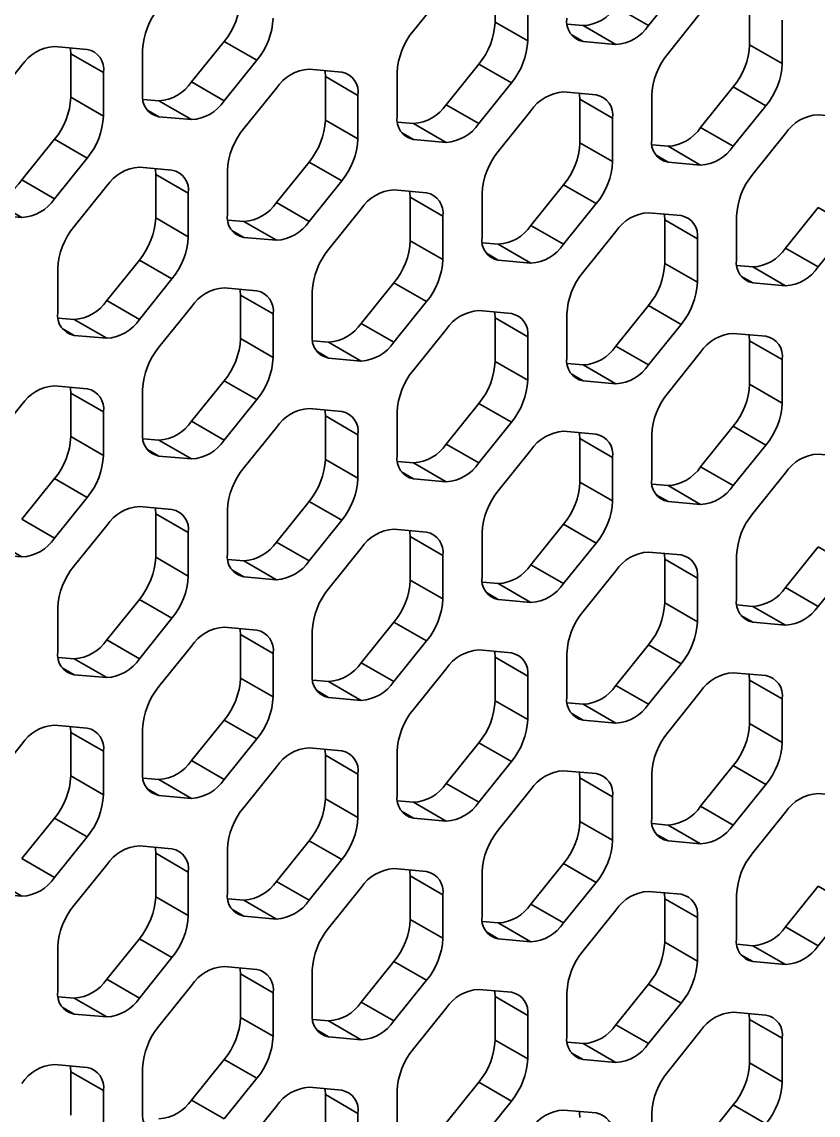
# Model space of a CAD drawing. Header units: millimetres. Extents: x 10 to 515, y -34 to 231.
# Drawn here: x 54.247 to 57.122, y 60.25 to 64.199 of the extents above; entities that cross this region are included whole.
import ezdxf

# ---------------------------------------------------------------- set-up
doc = ezdxf.new("R2010")
doc.units = ezdxf.units.MM

msp = doc.modelspace()

# ---------------------------------------------------------------- linework, layer by layer
at = {"color": 7, "linetype": 'Continuous', "lineweight": 35}
for p, q in [((55.955572, 64.355044), (55.955572, 64.197901)), ((56.509472, 64.185164), (56.627323, 64.331769)), ((55.778795, 64.313354), (55.660944, 64.166749)), ((56.073423, 64.129867), (56.073423, 64.28701)), ((56.391621, 64.253198), (56.509472, 64.185164)), ((56.87481, 64.27285), (56.87481, 64.115707)), ((56.698034, 64.231161), (56.580183, 64.084555)), ((55.955572, 64.197901), (56.073423, 64.129867)), ((56.27377, 64.185164), (56.216411, 64.190292)), ((56.27377, 64.185164), (56.391621, 64.11713)), ((56.992662, 64.047673), (56.992662, 64.204816)), ((54.977407, 64.12822), (54.859556, 63.981614)), ((54.977407, 64.12822), (55.095258, 64.060186)), ((56.27377, 64.127667), (56.391621, 64.11713)), ((54.482433, 64.099268), (54.364581, 64.109805)), ((54.682779, 64.097068), (54.682779, 63.939925)), ((56.87481, 64.115707), (56.992662, 64.047673)), ((54.423507, 64.083461), (54.541358, 64.015427)), ((54.423507, 64.083461), (54.423507, 63.926318)), ((54.977407, 63.91358), (55.095258, 64.060186)), ((54.24673, 64.041771), (54.128879, 63.895166)), ((54.541358, 63.858284), (54.541358, 64.015427)), ((55.401671, 64.017074), (55.28382, 64.027612)), ((55.602018, 64.014874), (55.602018, 63.857731)), ((55.896646, 64.046026), (55.778795, 63.899421)), ((55.896646, 64.046026), (56.014497, 63.977992)), ((54.859556, 63.981614), (54.977407, 63.91358)), ((55.342746, 64.001267), (55.460597, 63.933233)), ((55.342746, 64.001267), (55.342746, 63.844124)), ((55.896646, 63.831387), (56.014497, 63.977992)), ((55.165969, 63.959578), (55.048118, 63.812972)), ((55.460597, 63.77609), (55.460597, 63.933233)), ((56.32091, 63.93488), (56.203059, 63.945418)), ((56.521257, 63.93268), (56.521257, 63.775537)), ((56.815885, 63.963833), (56.698034, 63.817227)), ((56.815885, 63.963833), (56.933736, 63.895799)), ((54.423507, 63.926318), (54.541358, 63.858284)), ((54.741705, 63.91358), (54.684347, 63.918709)), ((54.741705, 63.91358), (54.859556, 63.845546)), ((55.778795, 63.899421), (55.896646, 63.831387)), ((56.261985, 63.919074), (56.379836, 63.85104)), ((56.261985, 63.919074), (56.261985, 63.76193)), ((56.815885, 63.749193), (56.933736, 63.895799)), ((54.741705, 63.856084), (54.859556, 63.845546)), ((56.085208, 63.877384), (55.967357, 63.730778)), ((57.240149, 63.852686), (57.122298, 63.863224)), ((55.342746, 63.844124), (55.460597, 63.77609)), ((55.660944, 63.831387), (55.603585, 63.836515)), ((55.660944, 63.831387), (55.778795, 63.763353)), ((56.379836, 63.693896), (56.379836, 63.85104)), ((56.698034, 63.817227), (56.815885, 63.749193)), ((54.364581, 63.774443), (54.24673, 63.627838)), ((54.364581, 63.774443), (54.482433, 63.706409)), ((55.660944, 63.77389), (55.778795, 63.763353)), ((57.004447, 63.79519), (56.886596, 63.648584)), ((56.261985, 63.76193), (56.379836, 63.693896)), ((56.580183, 63.749193), (56.522824, 63.754322)), ((56.580183, 63.749193), (56.698034, 63.681159)), ((54.364581, 63.559804), (54.482433, 63.706409)), ((54.788845, 63.663297), (54.670994, 63.673835)), ((54.989192, 63.661097), (54.989192, 63.503954)), ((55.28382, 63.69225), (55.165969, 63.545644)), ((55.28382, 63.69225), (55.401671, 63.624216)), ((56.580183, 63.691697), (56.698034, 63.681159)), ((54.24673, 63.627838), (54.364581, 63.559804)), ((54.72992, 63.647491), (54.847771, 63.579457)), ((54.72992, 63.647491), (54.72992, 63.490347)), ((55.28382, 63.47761), (55.401671, 63.624216)), ((54.553143, 63.605801), (54.435292, 63.459195)), ((54.847771, 63.422313), (54.847771, 63.579457)), ((55.708084, 63.581103), (55.590233, 63.591641)), ((55.908431, 63.578904), (55.908431, 63.42176)), ((56.203059, 63.610056), (56.085208, 63.46345)), ((56.203059, 63.610056), (56.32091, 63.542022)), ((54.128879, 63.559804), (54.24673, 63.49177)), ((55.165969, 63.545644), (55.28382, 63.47761)), ((55.649159, 63.565297), (55.76701, 63.497263)), ((55.649159, 63.565297), (55.649159, 63.408153)), ((56.203059, 63.395416), (56.32091, 63.542022)), ((54.128879, 63.502307), (54.24673, 63.49177)), ((55.472382, 63.523607), (55.354531, 63.377001)), ((55.76701, 63.340119), (55.76701, 63.497263)), ((56.627323, 63.498909), (56.509472, 63.509447)), ((56.82767, 63.49671), (56.82767, 63.339566)), ((57.122298, 63.527862), (57.004447, 63.381256)), ((57.122298, 63.527862), (57.240149, 63.459828)), ((54.72992, 63.490347), (54.847771, 63.422313)), ((55.048118, 63.47761), (54.99076, 63.482739)), ((55.048118, 63.47761), (55.165969, 63.409576)), ((56.085208, 63.46345), (56.203059, 63.395416)), ((56.568398, 63.483103), (56.686249, 63.415069)), ((56.568398, 63.483103), (56.568398, 63.32596)), ((57.122298, 63.313222), (57.240149, 63.459828)), ((55.048118, 63.420113), (55.165969, 63.409576)), ((56.391621, 63.441413), (56.27377, 63.294807)), ((55.649159, 63.408153), (55.76701, 63.340119)), ((55.967357, 63.395416), (55.909998, 63.400545)), ((55.967357, 63.395416), (56.085208, 63.327382)), ((56.686249, 63.257926), (56.686249, 63.415069)), ((57.004447, 63.381256), (57.122298, 63.313222)), ((54.670994, 63.338473), (54.553143, 63.191867)), ((54.670994, 63.338473), (54.788845, 63.270439)), ((55.967357, 63.33792), (56.085208, 63.327382)), ((54.376367, 63.307321), (54.376367, 63.150177)), ((56.568398, 63.32596), (56.686249, 63.257926)), ((56.886596, 63.313222), (56.829237, 63.318351)), ((56.886596, 63.313222), (57.004447, 63.245188)), ((54.670994, 63.123833), (54.788845, 63.270439)), ((55.095258, 63.227326), (54.977407, 63.237864)), ((55.295605, 63.225127), (55.295605, 63.067983)), ((55.590233, 63.256279), (55.472382, 63.109673)), ((55.590233, 63.256279), (55.708084, 63.188245)), ((56.886596, 63.255726), (57.004447, 63.245188)), ((54.553143, 63.191867), (54.670994, 63.123833)), ((55.036333, 63.21152), (55.154184, 63.143486)), ((55.036333, 63.21152), (55.036333, 63.054377)), ((55.590233, 63.041639), (55.708084, 63.188245)), ((54.859556, 63.16983), (54.741705, 63.023224)), ((55.154184, 62.986343), (55.154184, 63.143486)), ((56.014497, 63.145133), (55.896646, 63.15567)), ((56.214844, 63.142933), (56.214844, 62.98579)), ((56.509472, 63.174085), (56.391621, 63.027479)), ((56.509472, 63.174085), (56.627323, 63.106051)), ((54.435292, 63.123833), (54.377934, 63.128962)), ((54.435292, 63.123833), (54.553143, 63.055799)), ((55.472382, 63.109673), (55.590233, 63.041639)), ((55.955572, 63.129326), (56.073423, 63.061292)), ((55.955572, 63.129326), (55.955572, 62.972183)), ((56.509472, 62.959445), (56.627323, 63.106051)), ((54.435292, 63.066337), (54.553143, 63.055799)), ((55.778795, 63.087636), (55.660944, 62.941031)), ((56.933736, 63.062939), (56.815885, 63.073476)), ((55.036333, 63.054377), (55.154184, 62.986343)), ((55.354531, 63.041639), (55.297173, 63.046768)), ((55.354531, 63.041639), (55.472382, 62.973605)), ((56.073423, 62.904149), (56.073423, 63.061292)), ((56.391621, 63.027479), (56.509472, 62.959445)), ((56.87481, 63.047132), (56.992662, 62.979098)), ((56.87481, 63.047132), (56.87481, 62.889989)), ((55.354531, 62.984143), (55.472382, 62.973605)), ((56.698034, 63.005442), (56.580183, 62.858837)), ((55.955572, 62.972183), (56.073423, 62.904149)), ((56.27377, 62.959445), (56.216411, 62.964574)), ((56.27377, 62.959445), (56.391621, 62.891411)), ((56.992662, 62.821955), (56.992662, 62.979098)), ((54.482433, 62.87355), (54.364581, 62.884087)), ((54.682779, 62.87135), (54.682779, 62.714206)), ((54.977407, 62.902502), (54.859556, 62.755896)), ((54.977407, 62.902502), (55.095258, 62.834468)), ((56.27377, 62.901949), (56.391621, 62.891411)), ((56.87481, 62.889989), (56.992662, 62.821955)), ((54.423507, 62.857743), (54.541358, 62.789709)), ((54.423507, 62.857743), (54.423507, 62.7006)), ((54.977407, 62.687862), (55.095258, 62.834468)), ((54.24673, 62.816053), (54.128879, 62.669448)), ((54.541358, 62.632566), (54.541358, 62.789709)), ((55.401671, 62.791356), (55.28382, 62.801893)), ((55.602018, 62.789156), (55.602018, 62.632013)), ((55.896646, 62.820308), (55.778795, 62.673703)), ((55.896646, 62.820308), (56.014497, 62.752274)), ((54.859556, 62.755896), (54.977407, 62.687862)), ((55.342746, 62.775549), (55.460597, 62.707515)), ((55.342746, 62.775549), (55.342746, 62.618406)), ((55.896646, 62.605669), (56.014497, 62.752274)), ((55.165969, 62.733859), (55.048118, 62.587254)), ((55.460597, 62.550372), (55.460597, 62.707515)), ((56.32091, 62.709162), (56.203059, 62.7197)), ((56.521257, 62.706962), (56.521257, 62.549819)), ((56.815885, 62.738114), (56.698034, 62.591509)), ((56.815885, 62.738114), (56.933736, 62.67008)), ((54.423507, 62.7006), (54.541358, 62.632566)), ((54.741705, 62.687862), (54.684347, 62.692991)), ((54.741705, 62.687862), (54.859556, 62.619828)), ((55.778795, 62.673703), (55.896646, 62.605669)), ((56.261985, 62.693355), (56.379836, 62.625321)), ((56.261985, 62.693355), (56.261985, 62.536212)), ((56.815885, 62.523475), (56.933736, 62.67008)), ((54.741705, 62.630366), (54.859556, 62.619828)), ((56.085208, 62.651666), (55.967357, 62.50506)), ((57.240149, 62.626968), (57.122298, 62.637506)), ((55.342746, 62.618406), (55.460597, 62.550372)), ((55.660944, 62.605669), (55.603585, 62.610797)), ((55.660944, 62.605669), (55.778795, 62.537635)), ((56.379836, 62.468178), (56.379836, 62.625321)), ((56.698034, 62.591509), (56.815885, 62.523475)), ((54.364581, 62.548725), (54.24673, 62.402119)), ((54.364581, 62.548725), (54.482433, 62.480691)), ((55.660944, 62.548172), (55.778795, 62.537635)), ((57.004447, 62.569472), (56.886596, 62.422866)), ((56.261985, 62.536212), (56.379836, 62.468178)), ((56.580183, 62.523475), (56.522824, 62.528603)), ((56.580183, 62.523475), (56.698034, 62.455441)), ((54.364581, 62.334085), (54.482433, 62.480691)), ((54.788845, 62.437579), (54.670994, 62.448117)), ((54.989192, 62.435379), (54.989192, 62.278236)), ((55.28382, 62.466531), (55.165969, 62.319926)), ((55.28382, 62.466531), (55.401671, 62.398497)), ((56.580183, 62.465978), (56.698034, 62.455441)), ((54.24673, 62.402119), (54.364581, 62.334085)), ((54.72992, 62.421772), (54.847771, 62.353738)), ((54.72992, 62.421772), (54.72992, 62.264629)), ((55.28382, 62.251892), (55.401671, 62.398497)), ((54.553143, 62.380083), (54.435292, 62.233477)), ((54.847771, 62.196595), (54.847771, 62.353738)), ((55.708084, 62.355385), (55.590233, 62.365923)), ((55.908431, 62.353185), (55.908431, 62.196042)), ((56.203059, 62.384338), (56.085208, 62.237732)), ((56.203059, 62.384338), (56.32091, 62.316304)), ((54.128879, 62.334085), (54.24673, 62.266051)), ((55.165969, 62.319926), (55.28382, 62.251892)), ((55.649159, 62.339579), (55.76701, 62.271545)), ((55.649159, 62.339579), (55.649159, 62.182435)), ((56.203059, 62.169698), (56.32091, 62.316304)), ((54.128879, 62.276589), (54.24673, 62.266051)), ((55.472382, 62.297889), (55.354531, 62.151283)), ((56.627323, 62.273191), (56.509472, 62.283729)), ((57.122298, 62.302144), (57.004447, 62.155538)), ((57.122298, 62.302144), (57.240149, 62.23411)), ((54.72992, 62.264629), (54.847771, 62.196595)), ((55.048118, 62.251892), (54.99076, 62.25702)), ((55.048118, 62.251892), (55.165969, 62.183858)), ((55.76701, 62.114401), (55.76701, 62.271545)), ((56.085208, 62.237732), (56.203059, 62.169698)), ((56.568398, 62.257385), (56.686249, 62.189351)), ((56.568398, 62.257385), (56.568398, 62.100241)), ((56.82767, 62.270992), (56.82767, 62.113848)), ((57.122298, 62.087504), (57.240149, 62.23411)), ((55.048118, 62.194395), (55.165969, 62.183858)), ((56.391621, 62.215695), (56.27377, 62.069089)), ((55.649159, 62.182435), (55.76701, 62.114401)), ((55.967357, 62.169698), (55.909998, 62.174827)), ((55.967357, 62.169698), (56.085208, 62.101664)), ((56.686249, 62.032207), (56.686249, 62.189351)), ((57.004447, 62.155538), (57.122298, 62.087504)), ((54.376367, 62.081602), (54.376367, 61.924459)), ((54.670994, 62.112755), (54.553143, 61.966149)), ((54.670994, 62.112755), (54.788845, 62.044721)), ((55.967357, 62.112202), (56.085208, 62.101664)), ((56.568398, 62.100241), (56.686249, 62.032207)), ((56.886596, 62.087504), (56.829237, 62.092633)), ((56.886596, 62.087504), (57.004447, 62.01947)), ((54.670994, 61.898115), (54.788845, 62.044721)), ((55.095258, 62.001608), (54.977407, 62.012146)), ((55.295605, 61.999409), (55.295605, 61.842265)), ((55.590233, 62.030561), (55.472382, 61.883955)), ((55.590233, 62.030561), (55.708084, 61.962527)), ((56.886596, 62.030008), (57.004447, 62.01947)), ((54.553143, 61.966149), (54.670994, 61.898115)), ((55.036333, 61.985802), (55.154184, 61.917768)), ((55.036333, 61.985802), (55.036333, 61.828658)), ((55.590233, 61.815921), (55.708084, 61.962527)), ((54.859556, 61.944112), (54.741705, 61.797506)), ((55.154184, 61.760624), (55.154184, 61.917768)), ((56.014497, 61.919414), (55.896646, 61.929952)), ((56.214844, 61.917215), (56.214844, 61.760071)), ((56.509472, 61.948367), (56.391621, 61.801761)), ((56.509472, 61.948367), (56.627323, 61.880333)), ((54.435292, 61.898115), (54.377934, 61.903244)), ((54.435292, 61.898115), (54.553143, 61.830081)), ((55.472382, 61.883955), (55.590233, 61.815921)), ((55.955572, 61.903608), (56.073423, 61.835574)), ((55.955572, 61.903608), (55.955572, 61.746465)), ((56.509472, 61.733727), (56.627323, 61.880333)), ((54.435292, 61.840618), (54.553143, 61.830081)), ((55.778795, 61.861918), (55.660944, 61.715312)), ((56.933736, 61.837221), (56.815885, 61.847758)), ((55.036333, 61.828658), (55.154184, 61.760624)), ((55.354531, 61.815921), (55.297173, 61.82105)), ((55.354531, 61.815921), (55.472382, 61.747887)), ((56.073423, 61.678431), (56.073423, 61.835574)), ((56.391621, 61.801761), (56.509472, 61.733727)), ((56.87481, 61.821414), (56.992662, 61.75338)), ((56.87481, 61.821414), (56.87481, 61.664271)), ((55.354531, 61.758425), (55.472382, 61.747887)), ((56.698034, 61.779724), (56.580183, 61.633119)), ((55.955572, 61.746465), (56.073423, 61.678431)), ((56.27377, 61.733727), (56.216411, 61.738856)), ((56.27377, 61.733727), (56.391621, 61.665693)), ((56.992662, 61.596237), (56.992662, 61.75338)), ((54.482433, 61.647831), (54.364581, 61.658369)), ((54.682779, 61.645632), (54.682779, 61.488488)), ((54.977407, 61.676784), (54.859556, 61.530178)), ((54.977407, 61.676784), (55.095258, 61.60875)), ((56.27377, 61.676231), (56.391621, 61.665693)), ((56.87481, 61.664271), (56.992662, 61.596237)), ((54.423507, 61.632025), (54.541358, 61.563991)), ((54.423507, 61.632025), (54.423507, 61.474882)), ((54.977407, 61.462144), (55.095258, 61.60875)), ((54.24673, 61.590335), (54.128879, 61.443729)), ((54.541358, 61.406848), (54.541358, 61.563991)), ((55.401671, 61.565638), (55.28382, 61.576175)), ((55.602018, 61.563438), (55.602018, 61.406295)), ((55.896646, 61.59459), (55.778795, 61.447984)), ((55.896646, 61.59459), (56.014497, 61.526556)), ((54.859556, 61.530178), (54.977407, 61.462144)), ((55.342746, 61.549831), (55.460597, 61.481797)), ((55.342746, 61.549831), (55.342746, 61.392688)), ((55.896646, 61.37995), (56.014497, 61.526556)), ((55.165969, 61.508141), (55.048118, 61.361536)), ((56.32091, 61.483444), (56.203059, 61.493981)), ((56.815885, 61.512396), (56.698034, 61.365791)), ((56.815885, 61.512396), (56.933736, 61.444362)), ((54.423507, 61.474882), (54.541358, 61.406848)), ((54.741705, 61.462144), (54.684347, 61.467273)), ((54.741705, 61.462144), (54.859556, 61.39411)), ((55.460597, 61.324654), (55.460597, 61.481797)), ((55.778795, 61.447984), (55.896646, 61.37995)), ((56.261985, 61.467637), (56.379836, 61.399603)), ((56.261985, 61.467637), (56.261985, 61.310494)), ((56.521257, 61.481244), (56.521257, 61.324101)), ((56.815885, 61.297757), (56.933736, 61.444362)), ((54.741705, 61.404648), (54.859556, 61.39411)), ((56.085208, 61.425947), (55.967357, 61.279342)), ((57.240149, 61.40125), (57.122298, 61.411788)), ((55.342746, 61.392688), (55.460597, 61.324654)), ((55.660944, 61.37995), (55.603585, 61.385079)), ((55.660944, 61.37995), (55.778795, 61.311916)), ((56.379836, 61.24246), (56.379836, 61.399603)), ((56.698034, 61.365791), (56.815885, 61.297757)), ((57.004447, 61.343754), (56.886596, 61.197148)), ((54.364581, 61.323007), (54.24673, 61.176401)), ((54.364581, 61.323007), (54.482433, 61.254973)), ((55.660944, 61.322454), (55.778795, 61.311916)), ((56.261985, 61.310494), (56.379836, 61.24246)), ((56.580183, 61.297757), (56.522824, 61.302885)), ((56.580183, 61.297757), (56.698034, 61.229723)), ((54.364581, 61.108367), (54.482433, 61.254973)), ((54.788845, 61.211861), (54.670994, 61.222398)), ((54.989192, 61.209661), (54.989192, 61.052518)), ((55.28382, 61.240813), (55.165969, 61.094208)), ((55.28382, 61.240813), (55.401671, 61.172779)), ((56.580183, 61.24026), (56.698034, 61.229723)), ((54.24673, 61.176401), (54.364581, 61.108367)), ((54.72992, 61.196054), (54.847771, 61.12802)), ((54.72992, 61.196054), (54.72992, 61.038911)), ((55.28382, 61.026174), (55.401671, 61.172779)), ((54.553143, 61.154364), (54.435292, 61.007759)), ((54.847771, 60.970877), (54.847771, 61.12802)), ((55.708084, 61.129667), (55.590233, 61.140205)), ((55.908431, 61.127467), (55.908431, 60.970324)), ((56.203059, 61.158619), (56.085208, 61.012014)), ((56.203059, 61.158619), (56.32091, 61.090585)), ((54.128879, 61.108367), (54.24673, 61.040333)), ((55.165969, 61.094208), (55.28382, 61.026174)), ((55.649159, 61.11386), (55.76701, 61.045826)), ((55.649159, 61.11386), (55.649159, 60.956717)), ((56.203059, 60.94398), (56.32091, 61.090585)), ((54.128879, 61.050871), (54.24673, 61.040333)), ((55.472382, 61.072171), (55.354531, 60.925565)), ((56.627323, 61.047473), (56.509472, 61.058011)), ((57.122298, 61.076426), (57.004447, 60.92982)), ((57.122298, 61.076426), (57.240149, 61.008392)), ((54.72992, 61.038911), (54.847771, 60.970877)), ((55.048118, 61.026174), (54.99076, 61.031302)), ((55.048118, 61.026174), (55.165969, 60.95814)), ((55.76701, 60.888683), (55.76701, 61.045826)), ((56.085208, 61.012014), (56.203059, 60.94398)), ((56.568398, 61.031667), (56.686249, 60.963633)), ((56.568398, 61.031667), (56.568398, 60.874523)), ((56.82767, 61.045273), (56.82767, 60.88813)), ((57.122298, 60.861786), (57.240149, 61.008392)), ((55.048118, 60.968677), (55.165969, 60.95814)), ((56.391621, 60.989977), (56.27377, 60.843371)), ((55.649159, 60.956717), (55.76701, 60.888683)), ((55.967357, 60.94398), (55.909998, 60.949108)), ((55.967357, 60.94398), (56.085208, 60.875946)), ((56.686249, 60.806489), (56.686249, 60.963633)), ((57.004447, 60.92982), (57.122298, 60.861786)), ((54.376367, 60.855884), (54.376367, 60.698741)), ((54.670994, 60.887036), (54.553143, 60.740431)), ((54.670994, 60.887036), (54.788845, 60.819002)), ((55.967357, 60.886483), (56.085208, 60.875946)), ((56.568398, 60.874523), (56.686249, 60.806489)), ((56.886596, 60.861786), (56.829237, 60.866915)), ((56.886596, 60.861786), (57.004447, 60.793752)), ((54.670994, 60.672397), (54.788845, 60.819002)), ((55.095258, 60.77589), (54.977407, 60.786428)), ((55.295605, 60.77369), (55.295605, 60.616547)), ((55.590233, 60.804843), (55.472382, 60.658237)), ((55.590233, 60.804843), (55.708084, 60.736809)), ((56.886596, 60.80429), (57.004447, 60.793752)), ((54.553143, 60.740431), (54.670994, 60.672397)), ((55.036333, 60.760084), (55.154184, 60.69205)), ((55.036333, 60.760084), (55.036333, 60.60294)), ((55.590233, 60.590203), (55.708084, 60.736809)), ((54.859556, 60.718394), (54.741705, 60.571788)), ((56.014497, 60.693696), (55.896646, 60.704234)), ((56.509472, 60.722649), (56.391621, 60.576043)), ((56.509472, 60.722649), (56.627323, 60.654615)), ((54.435292, 60.672397), (54.377934, 60.677525)), ((54.435292, 60.672397), (54.553143, 60.604363)), ((55.154184, 60.534906), (55.154184, 60.69205)), ((55.472382, 60.658237), (55.590233, 60.590203)), ((55.955572, 60.67789), (56.073423, 60.609856)), ((55.955572, 60.67789), (55.955572, 60.520746)), ((56.214844, 60.691497), (56.214844, 60.534353)), ((56.509472, 60.508009), (56.627323, 60.654615)), ((54.435292, 60.6149), (54.553143, 60.604363)), ((55.778795, 60.6362), (55.660944, 60.489594)), ((56.933736, 60.611502), (56.815885, 60.62204)), ((55.036333, 60.60294), (55.154184, 60.534906)), ((55.354531, 60.590203), (55.297173, 60.595332)), ((55.354531, 60.590203), (55.472382, 60.522169)), ((56.073423, 60.452712), (56.073423, 60.609856)), ((56.391621, 60.576043), (56.509472, 60.508009)), ((56.87481, 60.595696), (56.992662, 60.527662)), ((56.87481, 60.595696), (56.87481, 60.438553)), ((56.698034, 60.554006), (56.580183, 60.4074)), ((55.354531, 60.532707), (55.472382, 60.522169)), ((55.955572, 60.520746), (56.073423, 60.452712)), ((56.27377, 60.508009), (56.216411, 60.513138)), ((56.27377, 60.508009), (56.391621, 60.439975)), ((56.992662, 60.370519), (56.992662, 60.527662)), ((54.482433, 60.422113), (54.364581, 60.432651)), ((54.682779, 60.419914), (54.682779, 60.26277)), ((54.977407, 60.451066), (54.859556, 60.30446)), ((54.977407, 60.451066), (55.095258, 60.383032)), ((56.27377, 60.450513), (56.391621, 60.439975)), ((56.87481, 60.438553), (56.992662, 60.370519)), ((54.423507, 60.406307), (54.541358, 60.338273)), ((54.423507, 60.406307), (54.423507, 60.249163)), ((54.977407, 60.236426), (55.095258, 60.383032)), ((54.541358, 60.181129), (54.541358, 60.338273)), ((55.401671, 60.339919), (55.28382, 60.350457)), ((55.602018, 60.33772), (55.602018, 60.180576)), ((55.896646, 60.368872), (55.778795, 60.222266)), ((55.896646, 60.368872), (56.014497, 60.300838)), ((54.859556, 60.30446), (54.977407, 60.236426)), ((55.342746, 60.324113), (55.460597, 60.256079)), ((55.342746, 60.324113), (55.342746, 60.16697)), ((55.896646, 60.154232), (56.014497, 60.300838)), ((55.165969, 60.282423), (55.048118, 60.135817)), ((56.32091, 60.257726), (56.203059, 60.268263)), ((56.815885, 60.286678), (56.698034, 60.140072)), ((56.815885, 60.286678), (56.933736, 60.218644)), ((55.460597, 60.098936), (55.460597, 60.256079)), ((56.521257, 60.255526), (56.521257, 60.098383))]:
    msp.add_line(p, q, dxfattribs=at)
at = {"color": 1, "linetype": 'Continuous', "lineweight": 35}
for p, q in [((56.230643, 64.152564), (56.27377, 64.127667)), ((54.698578, 63.880981), (54.741705, 63.856084)), ((55.617817, 63.798787), (55.660944, 63.77389)), ((56.537056, 63.716593), (56.580183, 63.691697)), ((55.004991, 63.44501), (55.048118, 63.420113)), ((55.92423, 63.362816), (55.967357, 63.33792)), ((56.843469, 63.280623), (56.886596, 63.255726)), ((54.392165, 63.091233), (54.435292, 63.066337)), ((55.311404, 63.009039), (55.354531, 62.984143)), ((56.230643, 62.926846), (56.27377, 62.901949)), ((54.698578, 62.655263), (54.741705, 62.630366)), ((55.617817, 62.573069), (55.660944, 62.548172)), ((56.537056, 62.490875), (56.580183, 62.465978)), ((55.004991, 62.219292), (55.048118, 62.194395)), ((55.92423, 62.137098), (55.967357, 62.112202)), ((56.843469, 62.054904), (56.886596, 62.030008)), ((54.392165, 61.865515), (54.435292, 61.840618)), ((55.311404, 61.783321), (55.354531, 61.758425)), ((56.230643, 61.701128), (56.27377, 61.676231)), ((54.698578, 61.429544), (54.741705, 61.404648)), ((55.617817, 61.347351), (55.660944, 61.322454)), ((56.537056, 61.265157), (56.580183, 61.24026)), ((55.004991, 60.993574), (55.048118, 60.968677)), ((55.92423, 60.91138), (55.967357, 60.886483)), ((56.843469, 60.829186), (56.886596, 60.80429)), ((54.392165, 60.639797), (54.435292, 60.6149)), ((55.311404, 60.557603), (55.354531, 60.532707)), ((56.230643, 60.475409), (56.27377, 60.450513))]:
    msp.add_line(p, q, dxfattribs=at)
at = {"color": 7, "linetype": 'Continuous', "lineweight": 35, "flags": 128}
for points in [[(54.42194, 64.104677), (54.422499, 64.100642), (54.423507, 64.083461)], [(55.341179, 64.022483), (55.341738, 64.018449), (55.342746, 64.001267)], [(56.260417, 63.940289), (56.260976, 63.936255), (56.261985, 63.919074)], [(54.728353, 63.668706), (54.728912, 63.664672), (54.72992, 63.647491)], [(55.647592, 63.586512), (55.64815, 63.582478), (55.649159, 63.565297)], [(56.56683, 63.504318), (56.567389, 63.500284), (56.568398, 63.483103)], [(55.034766, 63.232735), (55.035325, 63.228701), (55.036333, 63.21152)], [(55.954004, 63.150542), (55.954563, 63.146507), (55.955572, 63.129326)], [(56.873243, 63.068348), (56.873802, 63.064314), (56.87481, 63.047132)], [(54.42194, 62.878959), (54.422499, 62.874924), (54.423507, 62.857743)], [(55.341179, 62.796765), (55.341738, 62.792731), (55.342746, 62.775549)], [(56.260417, 62.714571), (56.260976, 62.710537), (56.261985, 62.693355)], [(54.728353, 62.442988), (54.728912, 62.438954), (54.72992, 62.421772)], [(55.647592, 62.360794), (55.64815, 62.35676), (55.649159, 62.339579)], [(56.56683, 62.2786), (56.567389, 62.274566), (56.568398, 62.257385)], [(55.034766, 62.007017), (55.035325, 62.002983), (55.036333, 61.985802)], [(55.954004, 61.924823), (55.954563, 61.920789), (55.955572, 61.903608)], [(56.873243, 61.84263), (56.873802, 61.838595), (56.87481, 61.821414)], [(54.42194, 61.65324), (54.422499, 61.649206), (54.423507, 61.632025)], [(55.341179, 61.571047), (55.341738, 61.567012), (55.342746, 61.549831)], [(56.260417, 61.488853), (56.260976, 61.484819), (56.261985, 61.467637)], [(54.728353, 61.21727), (54.728912, 61.213236), (54.72992, 61.196054)], [(55.647592, 61.135076), (55.64815, 61.131042), (55.649159, 61.11386)], [(56.56683, 61.052882), (56.567389, 61.048848), (56.568398, 61.031667)], [(55.034766, 60.781299), (55.035325, 60.777265), (55.036333, 60.760084)], [(55.954004, 60.699105), (55.954563, 60.695071), (55.955572, 60.67789)], [(56.873243, 60.616911), (56.873802, 60.612877), (56.87481, 60.595696)], [(54.42194, 60.427522), (54.422499, 60.423488), (54.423507, 60.406307)], [(55.341179, 60.345328), (55.341738, 60.341294), (55.342746, 60.324113)], [(56.260417, 60.263135), (56.260976, 60.2591), (56.261985, 60.241919)]]:
    msp.add_lwpolyline(points, dxfattribs=at)
at = {"color": 7, "linetype": 'Continuous', "lineweight": 35}
for centre, radius, start, end in [((54.938324, 64.085288), 0.255816, 140.227928, 177.360713), ((54.780788, 64.291874), 0.255816, 320.227928, 357.360713), ((56.264669, 64.337018), 0.152127, 273.429538, 326.565085), ((54.89864, 64.22384), 0.255816, 320.227928, 357.360713), ((56.287185, 64.199724), 0.073295, 170.748121, 259.453222), ((55.700027, 64.209681), 0.255816, 320.227928, 357.360713), ((56.38252, 64.268984), 0.152127, 273.429538, 326.565085), ((55.857563, 64.003094), 0.255816, 140.227928, 177.360713), ((55.817878, 64.141647), 0.255816, 320.227928, 357.360713), ((54.373682, 63.957951), 0.152127, 93.429538, 146.565085), ((54.469017, 64.027211), 0.073295, 350.748121, 79.453222), ((56.619266, 64.127487), 0.255816, 320.227928, 357.360713), ((56.776801, 63.920901), 0.255816, 140.227928, 177.360713), ((55.292921, 63.875757), 0.152127, 93.429538, 146.565085), ((55.388256, 63.945017), 0.073295, 350.748121, 79.453222), ((56.737117, 64.059453), 0.255816, 320.227928, 357.360713), ((54.732605, 64.065435), 0.152127, 273.429538, 326.565085), ((54.755121, 63.928141), 0.073295, 170.748121, 259.453222), ((56.212159, 63.793564), 0.152127, 93.429538, 146.565085), ((56.307494, 63.862824), 0.073295, 350.748121, 79.453222), ((54.167963, 63.938098), 0.255816, 320.227928, 357.360713), ((54.850456, 63.997401), 0.152127, 273.429538, 326.565085), ((55.651843, 63.983241), 0.152127, 273.429538, 326.565085), ((54.285814, 63.870064), 0.255816, 320.227928, 357.360713), ((55.67436, 63.845947), 0.073295, 170.748121, 259.453222), ((57.131398, 63.71137), 0.152127, 93.429538, 146.565085), ((55.244737, 63.649318), 0.255816, 140.227928, 177.360713), ((55.087201, 63.855904), 0.255816, 320.227928, 357.360713), ((55.769695, 63.915207), 0.152127, 273.429538, 326.565085), ((56.571082, 63.901047), 0.152127, 273.429538, 326.565085), ((55.205053, 63.78787), 0.255816, 320.227928, 357.360713), ((56.593598, 63.763753), 0.073295, 170.748121, 259.453222), ((56.00644, 63.77371), 0.255816, 320.227928, 357.360713), ((56.688933, 63.833013), 0.152127, 273.429538, 326.565085), ((56.163976, 63.567124), 0.255816, 140.227928, 177.360713), ((56.124291, 63.705676), 0.255816, 320.227928, 357.360713), ((54.680095, 63.521981), 0.152127, 93.429538, 146.565085), ((54.77543, 63.591241), 0.073295, 350.748121, 79.453222), ((54.119779, 63.711658), 0.152127, 273.429538, 326.565085), ((57.083214, 63.48493), 0.255816, 140.227928, 177.360713), ((55.599334, 63.439787), 0.152127, 93.429538, 146.565085), ((55.694669, 63.509047), 0.073295, 350.748121, 79.453222), ((54.23763, 63.643624), 0.152127, 273.429538, 326.565085), ((55.039018, 63.629464), 0.152127, 273.429538, 326.565085), ((55.061534, 63.49217), 0.073295, 170.748121, 259.453222), ((56.518572, 63.357593), 0.152127, 93.429538, 146.565085), ((56.613907, 63.426853), 0.073295, 350.748121, 79.453222), ((54.631911, 63.295541), 0.255816, 140.227928, 177.360713), ((54.474376, 63.502127), 0.255816, 320.227928, 357.360713), ((55.156869, 63.56143), 0.152127, 273.429538, 326.565085), ((55.958256, 63.54727), 0.152127, 273.429538, 326.565085), ((54.592227, 63.434093), 0.255816, 320.227928, 357.360713), ((55.980773, 63.409976), 0.073295, 170.748121, 259.453222), ((55.393614, 63.419933), 0.255816, 320.227928, 357.360713), ((56.076108, 63.479236), 0.152127, 273.429538, 326.565085), ((56.877495, 63.465076), 0.152127, 273.429538, 326.565085), ((55.55115, 63.213347), 0.255816, 140.227928, 177.360713), ((55.511465, 63.351899), 0.255816, 320.227928, 357.360713), ((56.900011, 63.327782), 0.073295, 170.748121, 259.453222), ((56.312853, 63.337739), 0.255816, 320.227928, 357.360713), ((56.995346, 63.397042), 0.152127, 273.429538, 326.565085), ((56.470389, 63.131153), 0.255816, 140.227928, 177.360713), ((54.986508, 63.08601), 0.152127, 93.429538, 146.565085), ((55.081843, 63.15527), 0.073295, 350.748121, 79.453222), ((56.430704, 63.269705), 0.255816, 320.227928, 357.360713), ((54.426192, 63.275687), 0.152127, 273.429538, 326.565085), ((54.448708, 63.138393), 0.073295, 170.748121, 259.453222), ((55.905746, 63.003816), 0.152127, 93.429538, 146.565085), ((56.001081, 63.073076), 0.073295, 350.748121, 79.453222), ((54.544043, 63.207653), 0.152127, 273.429538, 326.565085), ((55.345431, 63.193493), 0.152127, 273.429538, 326.565085), ((55.367947, 63.056199), 0.073295, 170.748121, 259.453222), ((56.824985, 62.921622), 0.152127, 93.429538, 146.565085), ((56.92032, 62.990882), 0.073295, 350.748121, 79.453222), ((54.938324, 62.85957), 0.255816, 140.227928, 177.360713), ((54.780788, 63.066156), 0.255816, 320.227928, 357.360713), ((55.463282, 63.125459), 0.152127, 273.429538, 326.565085), ((56.264669, 63.1113), 0.152127, 273.429538, 326.565085), ((54.89864, 62.998122), 0.255816, 320.227928, 357.360713), ((56.287185, 62.974006), 0.073295, 170.748121, 259.453222), ((55.700027, 62.983963), 0.255816, 320.227928, 357.360713), ((56.38252, 63.043266), 0.152127, 273.429538, 326.565085), ((55.857563, 62.777376), 0.255816, 140.227928, 177.360713), ((55.817878, 62.915929), 0.255816, 320.227928, 357.360713), ((54.373682, 62.732233), 0.152127, 93.429538, 146.565085), ((54.469017, 62.801493), 0.073295, 350.748121, 79.453222), ((56.619266, 62.901769), 0.255816, 320.227928, 357.360713), ((56.776801, 62.695182), 0.255816, 140.227928, 177.360713), ((55.292921, 62.650039), 0.152127, 93.429538, 146.565085), ((55.388256, 62.719299), 0.073295, 350.748121, 79.453222), ((56.737117, 62.833735), 0.255816, 320.227928, 357.360713), ((54.732605, 62.839716), 0.152127, 273.429538, 326.565085), ((54.755121, 62.702423), 0.073295, 170.748121, 259.453222), ((56.212159, 62.567845), 0.152127, 93.429538, 146.565085), ((56.307494, 62.637105), 0.073295, 350.748121, 79.453222), ((54.167963, 62.712379), 0.255816, 320.227928, 357.360713), ((54.850456, 62.771682), 0.152127, 273.429538, 326.565085), ((55.651843, 62.757523), 0.152127, 273.429538, 326.565085), ((54.285814, 62.644345), 0.255816, 320.227928, 357.360713), ((55.67436, 62.620229), 0.073295, 170.748121, 259.453222), ((57.131398, 62.485652), 0.152127, 93.429538, 146.565085), ((55.087201, 62.630186), 0.255816, 320.227928, 357.360713), ((55.769695, 62.689489), 0.152127, 273.429538, 326.565085), ((56.571082, 62.675329), 0.152127, 273.429538, 326.565085), ((55.244737, 62.423599), 0.255816, 140.227928, 177.360713), ((55.205053, 62.562152), 0.255816, 320.227928, 357.360713), ((56.593598, 62.538035), 0.073295, 170.748121, 259.453222), ((56.00644, 62.547992), 0.255816, 320.227928, 357.360713), ((56.688933, 62.607295), 0.152127, 273.429538, 326.565085), ((56.163976, 62.341406), 0.255816, 140.227928, 177.360713), ((54.680095, 62.296262), 0.152127, 93.429538, 146.565085), ((54.77543, 62.365522), 0.073295, 350.748121, 79.453222), ((56.124291, 62.479958), 0.255816, 320.227928, 357.360713), ((57.083214, 62.259212), 0.255816, 140.227928, 177.360713), ((55.599334, 62.214069), 0.152127, 93.429538, 146.565085), ((55.694669, 62.283329), 0.073295, 350.748121, 79.453222), ((54.23763, 62.417906), 0.152127, 273.429538, 326.565085), ((55.039018, 62.403746), 0.152127, 273.429538, 326.565085), ((55.061534, 62.266452), 0.073295, 170.748121, 259.453222), ((56.518572, 62.131875), 0.152127, 93.429538, 146.565085), ((56.613907, 62.201135), 0.073295, 350.748121, 79.453222), ((54.631911, 62.069823), 0.255816, 140.227928, 177.360713), ((54.474376, 62.276409), 0.255816, 320.227928, 357.360713), ((55.156869, 62.335712), 0.152127, 273.429538, 326.565085), ((55.958256, 62.321552), 0.152127, 273.429538, 326.565085), ((54.592227, 62.208375), 0.255816, 320.227928, 357.360713), ((55.980773, 62.184258), 0.073295, 170.748121, 259.453222), ((55.393614, 62.194215), 0.255816, 320.227928, 357.360713), ((56.076108, 62.253518), 0.152127, 273.429538, 326.565085), ((56.877495, 62.239358), 0.152127, 273.429538, 326.565085), ((55.55115, 61.987629), 0.255816, 140.227928, 177.360713), ((55.511465, 62.126181), 0.255816, 320.227928, 357.360713), ((56.900011, 62.102064), 0.073295, 170.748121, 259.453222), ((56.312853, 62.112021), 0.255816, 320.227928, 357.360713), ((56.995346, 62.171324), 0.152127, 273.429538, 326.565085), ((56.470389, 61.905435), 0.255816, 140.227928, 177.360713), ((54.986508, 61.860292), 0.152127, 93.429538, 146.565085), ((55.081843, 61.929552), 0.073295, 350.748121, 79.453222), ((56.430704, 62.043987), 0.255816, 320.227928, 357.360713), ((54.426192, 62.049969), 0.152127, 273.429538, 326.565085), ((54.448708, 61.912675), 0.073295, 170.748121, 259.453222), ((55.905746, 61.778098), 0.152127, 93.429538, 146.565085), ((56.001081, 61.847358), 0.073295, 350.748121, 79.453222), ((54.544043, 61.981935), 0.152127, 273.429538, 326.565085), ((55.345431, 61.967775), 0.152127, 273.429538, 326.565085), ((55.367947, 61.830481), 0.073295, 170.748121, 259.453222), ((56.824985, 61.695904), 0.152127, 93.429538, 146.565085), ((54.780788, 61.840438), 0.255816, 320.227928, 357.360713), ((55.463282, 61.899741), 0.152127, 273.429538, 326.565085), ((56.264669, 61.885581), 0.152127, 273.429538, 326.565085), ((56.92032, 61.765164), 0.073295, 350.748121, 79.453222), ((54.938324, 61.633852), 0.255816, 140.227928, 177.360713), ((54.89864, 61.772404), 0.255816, 320.227928, 357.360713), ((56.287185, 61.748287), 0.073295, 170.748121, 259.453222), ((55.700027, 61.758244), 0.255816, 320.227928, 357.360713), ((56.38252, 61.817547), 0.152127, 273.429538, 326.565085), ((55.857563, 61.551658), 0.255816, 140.227928, 177.360713), ((54.373682, 61.506515), 0.152127, 93.429538, 146.565085), ((54.469017, 61.575775), 0.073295, 350.748121, 79.453222), ((55.817878, 61.69021), 0.255816, 320.227928, 357.360713), ((56.619266, 61.676051), 0.255816, 320.227928, 357.360713), ((56.776801, 61.469464), 0.255816, 140.227928, 177.360713), ((55.292921, 61.424321), 0.152127, 93.429538, 146.565085), ((55.388256, 61.493581), 0.073295, 350.748121, 79.453222), ((56.737117, 61.608017), 0.255816, 320.227928, 357.360713), ((54.732605, 61.613998), 0.152127, 273.429538, 326.565085), ((54.755121, 61.476704), 0.073295, 170.748121, 259.453222), ((56.212159, 61.342127), 0.152127, 93.429538, 146.565085), ((56.307494, 61.411387), 0.073295, 350.748121, 79.453222), ((54.167963, 61.486661), 0.255816, 320.227928, 357.360713), ((54.850456, 61.545964), 0.152127, 273.429538, 326.565085), ((55.651843, 61.531805), 0.152127, 273.429538, 326.565085), ((54.285814, 61.418627), 0.255816, 320.227928, 357.360713), ((55.67436, 61.394511), 0.073295, 170.748121, 259.453222), ((57.131398, 61.259934), 0.152127, 93.429538, 146.565085), ((55.087201, 61.404468), 0.255816, 320.227928, 357.360713), ((55.769695, 61.463771), 0.152127, 273.429538, 326.565085), ((56.571082, 61.449611), 0.152127, 273.429538, 326.565085), ((55.244737, 61.197881), 0.255816, 140.227928, 177.360713), ((55.205053, 61.336434), 0.255816, 320.227928, 357.360713), ((56.593598, 61.312317), 0.073295, 170.748121, 259.453222), ((56.00644, 61.322274), 0.255816, 320.227928, 357.360713), ((56.688933, 61.381577), 0.152127, 273.429538, 326.565085), ((56.163976, 61.115687), 0.255816, 140.227928, 177.360713), ((54.680095, 61.070544), 0.152127, 93.429538, 146.565085), ((54.77543, 61.139804), 0.073295, 350.748121, 79.453222), ((56.124291, 61.25424), 0.255816, 320.227928, 357.360713), ((57.083214, 61.033494), 0.255816, 140.227928, 177.360713), ((55.599334, 60.98835), 0.152127, 93.429538, 146.565085), ((55.694669, 61.05761), 0.073295, 350.748121, 79.453222), ((54.23763, 61.192187), 0.152127, 273.429538, 326.565085), ((55.039018, 61.178028), 0.152127, 273.429538, 326.565085), ((55.061534, 61.040734), 0.073295, 170.748121, 259.453222), ((56.518572, 60.906157), 0.152127, 93.429538, 146.565085), ((54.474376, 61.050691), 0.255816, 320.227928, 357.360713), ((55.156869, 61.109994), 0.152127, 273.429538, 326.565085), ((55.958256, 61.095834), 0.152127, 273.429538, 326.565085), ((56.613907, 60.975417), 0.073295, 350.748121, 79.453222), ((54.631911, 60.844104), 0.255816, 140.227928, 177.360713), ((54.592227, 60.982657), 0.255816, 320.227928, 357.360713), ((55.980773, 60.95854), 0.073295, 170.748121, 259.453222), ((55.393614, 60.968497), 0.255816, 320.227928, 357.360713), ((56.076108, 61.0278), 0.152127, 273.429538, 326.565085), ((56.877495, 61.01364), 0.152127, 273.429538, 326.565085), ((55.55115, 60.761911), 0.255816, 140.227928, 177.360713), ((55.511465, 60.900463), 0.255816, 320.227928, 357.360713), ((56.312853, 60.886303), 0.255816, 320.227928, 357.360713), ((56.900011, 60.876346), 0.073295, 170.748121, 259.453222), ((56.995346, 60.945606), 0.152127, 273.429538, 326.565085), ((56.470389, 60.679717), 0.255816, 140.227928, 177.360713), ((54.986508, 60.634574), 0.152127, 93.429538, 146.565085), ((55.081843, 60.703834), 0.073295, 350.748121, 79.453222), ((56.430704, 60.818269), 0.255816, 320.227928, 357.360713), ((54.426192, 60.824251), 0.152127, 273.429538, 326.565085), ((54.448708, 60.686957), 0.073295, 170.748121, 259.453222), ((55.905746, 60.55238), 0.152127, 93.429538, 146.565085), ((56.001081, 60.62164), 0.073295, 350.748121, 79.453222), ((54.544043, 60.756217), 0.152127, 273.429538, 326.565085), ((55.345431, 60.742057), 0.152127, 273.429538, 326.565085), ((55.367947, 60.604763), 0.073295, 170.748121, 259.453222), ((56.824985, 60.470186), 0.152127, 93.429538, 146.565085), ((54.780788, 60.61472), 0.255816, 320.227928, 357.360713), ((55.463282, 60.674023), 0.152127, 273.429538, 326.565085), ((56.264669, 60.659863), 0.152127, 273.429538, 326.565085), ((56.92032, 60.539446), 0.073295, 350.748121, 79.453222), ((54.938324, 60.408134), 0.255816, 140.227928, 177.360713), ((54.89864, 60.546686), 0.255816, 320.227928, 357.360713), ((56.287185, 60.522569), 0.073295, 170.748121, 259.453222), ((55.700027, 60.532526), 0.255816, 320.227928, 357.360713), ((56.38252, 60.591829), 0.152127, 273.429538, 326.565085), ((55.857563, 60.32594), 0.255816, 140.227928, 177.360713), ((54.373682, 60.280797), 0.152127, 93.429538, 146.565085), ((54.469017, 60.350057), 0.073295, 350.748121, 79.453222), ((55.817878, 60.464492), 0.255816, 320.227928, 357.360713), ((56.619266, 60.450332), 0.255816, 320.227928, 357.360713), ((56.776801, 60.243746), 0.255816, 140.227928, 177.360713), ((55.292921, 60.198603), 0.152127, 93.429538, 146.565085), ((55.388256, 60.267863), 0.073295, 350.748121, 79.453222), ((56.737117, 60.382298), 0.255816, 320.227928, 357.360713), ((54.732605, 60.38828), 0.152127, 273.429538, 326.565085), ((54.755121, 60.250986), 0.073295, 170.748121, 259.453222), ((56.212159, 60.116409), 0.152127, 93.429538, 146.565085), ((56.307494, 60.185669), 0.073295, 350.748121, 79.453222)]:
    msp.add_arc(centre, radius, start, end, dxfattribs=at)

doc.saveas('drawing.dxf')
